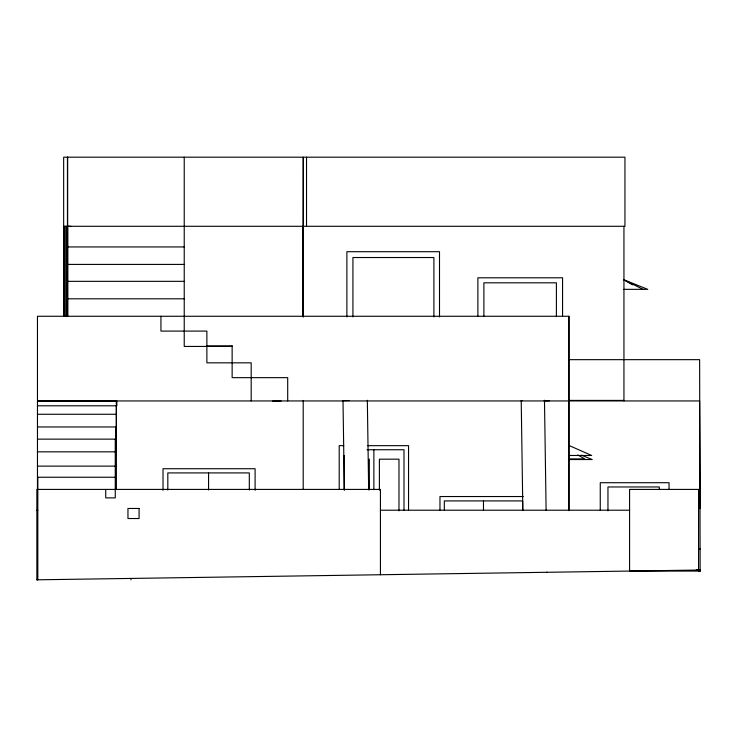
<?xml version="1.0" encoding="UTF-8"?>
<svg xmlns="http://www.w3.org/2000/svg" width="737" height="737" viewBox="0 0 737 737"><rect width="100%" height="100%" fill="white"/><g stroke="black" fill="none" stroke-linecap="round" stroke-linejoin="round"><path stroke-width="1.11" d="M206.876 345.902L232.137 345.902L232.137 377.657L287.697 377.657L287.697 400.946M251.188 400.946L251.188 362.834L206.876 362.834L206.876 331.088L160.942 331.088L160.942 316.265M303.202 489.515L303.202 400.412M568.9 510.216L568.9 400.946M37.467 489.414L37.467 316.265L568.9 316.265L568.9 400.412L623.944 400.412M700.15 571.074L629.573 571.074L629.573 489.414L700.15 489.414M698.565 570.051L700.15 570.475M272.607 401.158L281.073 401.029M349.089 400.55L343 400.642L344.326 490.252M522.542 400.578L521.216 400.596L522.846 510.695M544.109 400.845L549.562 400.762M380.43 574.749L380.43 489.414L36.85 489.414L36.85 579.816L700.15 570.023L696.272 570.023M546.504 572.299L547.029 572.29M63.658 226.287L624.948 226.287L624.948 157.184L63.658 157.184L63.658 315.97M67.666 246.941L184.232 246.941M67.666 264.408L184.232 264.408M67.666 281.341L184.232 281.341M623.944 289.346L647.759 289.346L623.944 279.82L632.632 284.86M67.666 298.807L184.232 298.807M568.9 359.665L699.625 359.665L700.15 571.35L698.565 571.35L698.565 489.414M37.467 400.946L699.625 400.946L700.15 508.521L699.625 508.521M37.467 401.039L116.851 401.039L116.851 405.801L37.467 405.801M37.467 414.268L116.317 414.268M37.467 426.963L116.317 426.963M37.467 439.141L116.317 439.141L116.317 401.039M343.755 445.664L339.204 445.664L339.204 489.423M367.616 445.664L408.538 445.664L408.538 510.151M367.026 449.745L403.996 449.745L403.996 510.244M37.467 451.836L115.792 451.836L115.792 426.963M568.9 455.475L591.664 455.475L568.9 445.424M568.9 458.911L584.782 458.911L577.836 454.978M568.9 459.538L592.189 459.538L581.604 455.208M37.467 466.125L116.676 466.125M37.467 477.244L115.258 477.244M523.261 496.535L439.971 496.535L439.971 510.142M36.85 510.207L37.817 510.207M380.43 510.207L629.573 510.207M698.565 549.028L700.15 549.028M36.85 579.816L37.817 579.816L37.817 477.244M67.666 226.287L70.816 226.296M623.944 279.82L642.996 289.346M544.486 400.246L546.108 510.354M367.339 400.283L368.666 489.893M669.049 489.598L669.049 482.707L600.259 482.707L600.259 510.28M659.293 489.239L659.293 486.964L607.961 486.964L607.961 510.861M623.944 226.287L623.944 400.946M568.9 316.265L568.9 510.64M562.571 316.099L562.571 277.803L477.889 277.803L477.889 316.099M556.398 316.689L556.398 282.815L483.887 282.815L483.887 316.689M522.644 509.995L522.644 500.92L444.319 500.92L444.319 509.995M483.481 500.92L483.481 509.995M439.501 316.91L439.501 251.704L346.887 251.704L346.887 316.91M433.9 316.965L433.9 257.526L352.931 257.526L352.931 316.965M398.975 510.824L398.975 459.179L379.389 459.179L379.389 490.169M373.871 449.745L373.871 489.7M369.32 459.068L369.32 489.865M344.197 455.448L344.197 489.7M306.528 157.184L306.528 226.287M303.202 316.79L303.266 157.184L303.183 316.938L303.147 226.287M255.103 490.308L255.103 468.723L163.015 468.723L163.015 490.308M249.309 489.994L249.309 472.914L167.815 472.914L167.815 489.994M232.137 345.902L232.137 346.436L184.232 346.436L184.232 157.184M208.562 472.914L208.562 489.994M130.956 579.291L130.956 579.816M116.391 405.553L116.391 489.598M115.258 439.141L115.258 497.88L105.732 497.88L105.732 489.414M67.666 157.184L67.666 316.265M67.638 226.287L67.638 316.265M67.445 157.184L67.445 226.287M66.68 226.287L66.68 316.67M65.74 226.287L65.74 315.97M64.331 226.287L64.331 315.97M139.072 508.466L127.962 508.466L127.962 518.526L139.072 518.526L139.072 508.466"/></g></svg>
